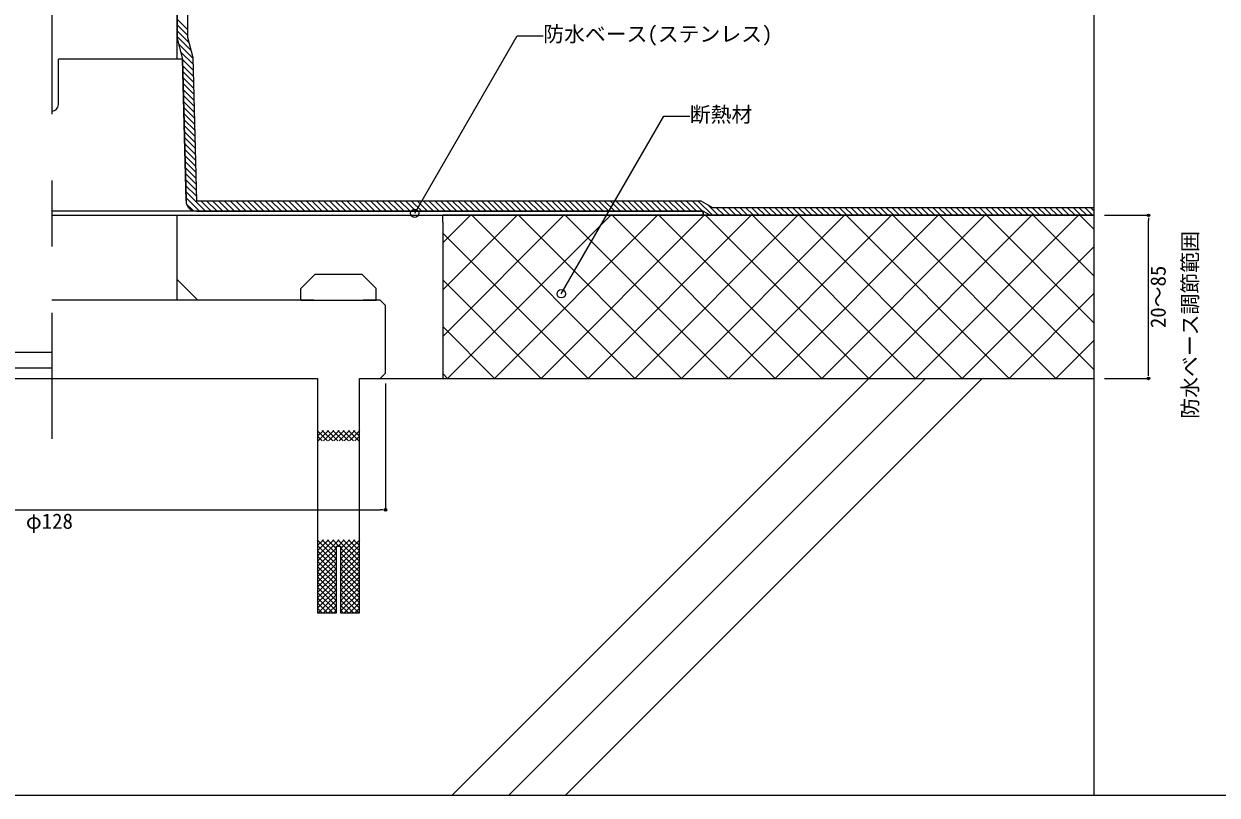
# Model space of a CAD drawing. Units: millimetres on the paper. Extents: x -401 to 399, y -275 to 275.
# Drawn here: x -237.8 to -8.7, y -275.5 to -127.4 of the extents above; entities that cross this region are included whole.
import ezdxf
from ezdxf.enums import TextEntityAlignment as Align

# ---------------------------------------------------------------- set-up
doc = ezdxf.new("R2010")
doc.units = ezdxf.units.MM
doc.linetypes.add('USER1', pattern=[9.525, 6.35, -3.175])
doc.linetypes.add('USER2', pattern=[101.6, 63.5, -12.7, 12.7, -12.7])
for name, color, linetype, lineweight in [('0-0_0', 7, 'Continuous', 18), ('0-1_WAKU', 7, 'Continuous', 18), ('0-3_BOUSUI', 1, 'Continuous', 18), ('0-4_MOJI', 7, 'Continuous', 18), ('0-5_sunpo', 7, 'Continuous', 18), ('0-6_KANAMONO_SCREW', 4, 'Continuous', 18), ('0-7_KANAMONO', 4, 'Continuous', 18), ('0-8_kijun', 1, 'USER2', 18), ('0-9_kanamono-ten', 3, 'USER1', 18), ('0-A_kanamono-h', 7, 'Continuous', 9), ('0-B_KUTAI', 3, 'Continuous', 18), ('0-C_HATCH', 9, 'Continuous', 18)]:
    doc.layers.add(name, color=color, linetype=linetype, lineweight=lineweight)
doc.styles.add('ＭＳ ゴシック', font='')
doc.styles.get('ＭＳ ゴシック').set_extended_font_data('MS Gothic')

# ---------------------------------------------------------------- blocks, each defined once
blk = doc.blocks.new('_Dot')
at = {"layer": '0-0_0', "lineweight": 9}
for p, q in [((-0.5, 0), (-1, 0)), ((0.25, 0), (-0.25, 0))]:
    blk.add_line(p, q, dxfattribs=at)
blk.add_circle((0, 0), 0.25, dxfattribs=at)

msp = doc.modelspace()

# ---------------------------------------------------------------- linework, layer by layer
at = {"layer": '0-0_0'}
msp.add_line((-32.318, -275.496), (-32.318, -81.496), dxfattribs=at)
at = {"layer": '0-1_WAKU'}
msp.add_lwpolyline([(-400.721, -275.496), (399.279, -275.496), (399.279, 274.504), (-400.721, 274.504)], close=True, dxfattribs=at)
at = {"layer": '0-3_BOUSUI'}
for p, q in [((-204.632, -163.396), (-107.363, -163.396)), ((-32.318, -164.196), (-157.363, -164.196)), ((-157.363, -165.496), (-157.363, -164.196)), ((-107.363, -163.396), (-105.977, -164.196)), ((-157.363, -165.496), (-157.363, -195.496)), ((-157.363, -165.496), (-157.363, -195.496))]:
    msp.add_line(p, q, dxfattribs=at)
for points in [[(-208.363, -15.096), (-208.363, -130.276), (-207.312, -134.196), (-206.631, -161.446)], [(-206.363, -15.096), (-206.363, -130.013), (-205.319, -133.908), (-204.632, -161.396), (-107.827, -161.396), (-105.575, -162.696), (-32.318, -162.696)], [(-107.363, -163.396), (-107.363, -164.196), (-32.318, -164.196), (-32.318, -162.696)]]:
    msp.add_lwpolyline(points, dxfattribs=at)
msp.add_arc((-204.632, -161.396), 2, 181.4321, 270, dxfattribs=at)
at = {"layer": '0-4_MOJI'}
for p, q in [((-162.739, -163.807), (-143.071, -129.741)), ((-143.071, -129.741), (-138.071, -129.741)), ((-134.601, -179.253), (-114.933, -145.186)), ((-114.933, -145.186), (-109.933, -145.186))]:
    msp.add_line(p, q, dxfattribs=at)
for centre in [(-162.739, -163.807), (-134.601, -179.253)]:
    msp.add_circle(centre, 0.8, dxfattribs=at)
at = {"layer": '0-5_sunpo'}
for p, q in [((-30.318, -164.196), (-21.893, -164.196)), ((-21.893, -194.496), (-21.893, -165.196)), ((-168.363, -196.496), (-168.363, -220.721)), ((-30.318, -195.496), (-21.893, -195.496)), ((-295.363, -220.721), (-169.363, -220.721))]:
    msp.add_line(p, q, dxfattribs=at)
at = {"layer": '0-6_KANAMONO_SCREW'}
for p, q in [((-181.863, -175.496), (-184.613, -178.246)), ((-181.863, -175.496), (-172.863, -175.496)), ((-172.863, -175.496), (-170.113, -178.246)), ((-184.613, -180.496), (-184.613, -178.246)), ((-170.113, -180.496), (-170.113, -178.246)), ((-184.613, -180.496), (-170.113, -180.496))]:
    msp.add_line(p, q, dxfattribs=at)
msp.add_lwpolyline([(-181.363, -195.496), (-181.363, -240.496), (-177.763, -240.496), (-177.763, -227.696), (-176.963, -227.696), (-176.963, -240.496), (-173.363, -240.496), (-173.363, -195.496)], dxfattribs=at)
at = {"layer": '0-7_KANAMONO'}
for p, q in [((-208.363, -134.196), (-208.363, -5.096)), ((-207.312, -134.196), (-231.113, -134.196)), ((-231.113, -142.946), (-231.113, -134.196)), ((-204.632, -163.396), (-232.363, -163.396)), ((-208.363, -180.496), (-208.363, -164.196)), ((-204.363, -180.496), (-208.363, -176.496)), ((-182.113, -180.496), (-232.363, -180.496)), ((-256.363, -190.496), (-232.363, -190.496)), ((-192.363, -195.496), (-182.113, -195.496))]:
    msp.add_line(p, q, dxfattribs=at)
for points in [[(-206.631, -161.446), (-207.062, -144.196), (-207.312, -134.196)], [(-232.363, -164.196), (-107.363, -164.196), (-107.363, -163.396), (-204.632, -163.396)], [(-172.613, -195.496), (-169.363, -195.496), (-168.363, -194.496), (-168.363, -181.496), (-169.363, -180.496), (-172.613, -180.496)], [(-272.363, -195.496), (-270.363, -193.496), (-232.363, -193.496)]]:
    msp.add_lwpolyline(points, dxfattribs=at)
for centre, radius, start, end in [((-232.363, -142.946), 1.25, 270, 0), ((-204.632, -161.396), 2, 181.4321, 270)]:
    msp.add_arc(centre, radius, start, end, dxfattribs=at)
at = {"layer": '0-8_kijun'}
msp.add_line((-232.363, 121.904), (-232.363, -207.096), dxfattribs=at)
at = {"layer": '0-9_kanamono-ten'}
for p, q in [((-182.113, -180.496), (-172.613, -180.496)), ((-182.113, -195.496), (-181.363, -195.496)), ((-173.363, -195.496), (-172.613, -195.496))]:
    msp.add_line(p, q, dxfattribs=at)
at = {"layer": '0-A_kanamono-h'}
for p, q in [((-181.469, -205.496), (-179.469, -207.496)), ((-180.257, -205.496), (-181.363, -206.602)), ((-179.257, -205.496), (-181.257, -207.496)), ((-180.469, -205.496), (-178.469, -207.496)), ((-178.257, -205.496), (-180.257, -207.496)), ((-179.469, -205.496), (-177.469, -207.496)), ((-177.257, -205.496), (-179.257, -207.496)), ((-178.469, -205.496), (-176.469, -207.496)), ((-176.257, -205.496), (-178.257, -207.496)), ((-177.469, -205.496), (-175.469, -207.496)), ((-175.257, -205.496), (-177.257, -207.496)), ((-176.469, -205.496), (-174.469, -207.496)), ((-174.257, -205.496), (-176.257, -207.496)), ((-175.469, -205.496), (-173.469, -207.496)), ((-173.257, -205.496), (-175.257, -207.496)), ((-181.363, -206.602), (-180.469, -207.496)), ((-181.469, -226.496), (-177.763, -230.202)), ((-177.257, -226.496), (-181.363, -230.602)), ((-178.257, -226.496), (-181.363, -229.602)), ((-179.257, -226.496), (-181.363, -228.602)), ((-180.257, -226.496), (-181.363, -227.602)), ((-180.469, -226.496), (-177.763, -229.202)), ((-179.469, -226.496), (-177.763, -228.202)), ((-178.469, -226.496), (-177.269, -227.696)), ((-177.469, -226.496), (-173.363, -230.602)), ((-176.257, -226.496), (-177.457, -227.696)), ((-173.257, -226.496), (-176.963, -230.202)), ((-174.257, -226.496), (-176.963, -229.202)), ((-175.257, -226.496), (-176.963, -228.202)), ((-176.469, -226.496), (-173.363, -229.602)), ((-175.469, -226.496), (-173.363, -228.602)), ((-174.469, -226.496), (-173.363, -227.602)), ((-181.363, -227.602), (-177.763, -231.202)), ((-177.763, -228.002), (-181.363, -231.602)), ((-181.363, -228.602), (-177.763, -232.202)), ((-177.763, -229.002), (-181.363, -232.602)), ((-173.363, -227.602), (-176.963, -231.202)), ((-176.963, -228.002), (-173.363, -231.602)), ((-173.363, -228.602), (-176.963, -232.202)), ((-176.963, -229.002), (-173.363, -232.602)), ((-181.363, -229.602), (-177.763, -233.202)), ((-177.763, -230.002), (-181.363, -233.602)), ((-181.363, -230.602), (-177.763, -234.202)), ((-177.763, -231.002), (-181.363, -234.602)), ((-173.363, -229.602), (-176.963, -233.202)), ((-176.963, -230.002), (-173.363, -233.602)), ((-173.363, -230.602), (-176.963, -234.202)), ((-176.963, -231.002), (-173.363, -234.602)), ((-181.363, -231.602), (-177.763, -235.202)), ((-177.763, -232.002), (-181.363, -235.602)), ((-181.363, -232.602), (-177.763, -236.202)), ((-177.763, -233.002), (-181.363, -236.602)), ((-181.363, -233.602), (-177.763, -237.202)), ((-173.363, -231.602), (-176.963, -235.202)), ((-176.963, -232.002), (-173.363, -235.602)), ((-173.363, -232.602), (-176.963, -236.202)), ((-176.963, -233.002), (-173.363, -236.602)), ((-173.363, -233.602), (-176.963, -237.202)), ((-177.763, -234.002), (-181.363, -237.602)), ((-181.363, -234.602), (-177.763, -238.202)), ((-177.763, -235.002), (-181.363, -238.602)), ((-181.363, -235.602), (-177.763, -239.202)), ((-176.963, -234.002), (-173.363, -237.602)), ((-173.363, -234.602), (-176.963, -238.202)), ((-176.963, -235.002), (-173.363, -238.602)), ((-173.363, -235.602), (-176.963, -239.202)), ((-177.763, -236.002), (-181.363, -239.602)), ((-181.363, -236.602), (-177.763, -240.202)), ((-181.363, -237.602), (-178.469, -240.496)), ((-177.763, -237.002), (-181.257, -240.496)), ((-177.763, -238.002), (-180.257, -240.496)), ((-176.963, -236.002), (-173.363, -239.602)), ((-173.363, -236.602), (-176.963, -240.202)), ((-176.963, -237.002), (-173.469, -240.496)), ((-176.963, -238.002), (-174.469, -240.496)), ((-173.363, -237.602), (-176.257, -240.496)), ((-181.363, -238.602), (-179.469, -240.496)), ((-181.363, -239.602), (-180.469, -240.496)), ((-177.763, -239.002), (-179.257, -240.496)), ((-177.763, -240.002), (-178.257, -240.496)), ((-176.963, -239.002), (-175.469, -240.496)), ((-176.963, -240.002), (-176.469, -240.496)), ((-173.363, -238.602), (-175.257, -240.496)), ((-173.363, -239.602), (-174.257, -240.496))]:
    msp.add_line(p, q, dxfattribs=at)
msp.add_lwpolyline([(-174.469, -205.496), (-173.363, -206.602), (-174.257, -207.496)], dxfattribs=at)
at = {"layer": '0-B_KUTAI'}
for p, q in [((-283.363, -195.496), (-181.363, -195.496)), ((-173.363, -195.496), (-32.318, -195.496))]:
    msp.add_line(p, q, dxfattribs=at)
at = {"layer": '0-C_HATCH'}
for p, q in [((-206.363, -128.522), (-208.363, -126.522)), ((-206.363, -129.644), (-208.363, -127.644)), ((-206.087, -131.043), (-208.363, -128.767)), ((-205.676, -132.576), (-208.363, -129.889)), ((-205.315, -134.059), (-208.093, -131.281)), ((-205.286, -135.211), (-207.683, -132.814)), ((-205.258, -136.362), (-207.31, -134.31)), ((-205.229, -137.513), (-207.281, -135.461)), ((-205.2, -138.664), (-207.252, -136.613)), ((-205.171, -139.816), (-207.223, -137.764)), ((-205.142, -140.967), (-207.194, -138.915)), ((-205.114, -142.118), (-207.166, -140.067)), ((-205.085, -143.27), (-207.137, -141.218)), ((-205.056, -144.421), (-207.108, -142.369)), ((-205.027, -145.572), (-207.079, -143.52)), ((-204.999, -146.724), (-207.051, -144.672)), ((-204.97, -147.875), (-207.022, -145.823)), ((-204.941, -149.026), (-206.993, -146.974)), ((-204.912, -150.178), (-206.964, -148.126)), ((-204.883, -151.329), (-206.935, -149.277)), ((-204.855, -152.48), (-206.907, -150.428)), ((-204.826, -153.632), (-206.878, -151.58)), ((-204.797, -154.783), (-206.849, -152.731)), ((-204.768, -155.934), (-206.82, -153.882)), ((-204.74, -157.086), (-206.791, -155.034)), ((-204.711, -158.237), (-206.763, -156.185)), ((-204.682, -159.388), (-206.734, -157.336)), ((-204.653, -160.539), (-206.705, -158.488)), ((-202.919, -163.396), (-206.676, -159.639)), ((-204.042, -163.396), (-206.648, -160.79)), ((-205.268, -163.292), (-206.528, -162.033)), ((-201.797, -163.396), (-203.797, -161.396)), ((-200.674, -163.396), (-202.674, -161.396)), ((-199.552, -163.396), (-201.552, -161.396)), ((-198.429, -163.396), (-200.429, -161.396)), ((-197.307, -163.396), (-199.307, -161.396)), ((-196.184, -163.396), (-198.184, -161.396)), ((-195.062, -163.396), (-197.062, -161.396)), ((-193.939, -163.396), (-195.939, -161.396)), ((-192.817, -163.396), (-194.817, -161.396)), ((-191.694, -163.396), (-193.694, -161.396)), ((-190.571, -163.396), (-192.571, -161.396)), ((-189.449, -163.396), (-191.449, -161.396)), ((-188.326, -163.396), (-190.326, -161.396)), ((-187.204, -163.396), (-189.204, -161.396)), ((-186.081, -163.396), (-188.081, -161.396)), ((-184.959, -163.396), (-186.959, -161.396)), ((-183.836, -163.396), (-185.836, -161.396)), ((-182.714, -163.396), (-184.714, -161.396)), ((-181.591, -163.396), (-183.591, -161.396)), ((-180.469, -163.396), (-182.469, -161.396)), ((-179.346, -163.396), (-181.346, -161.396)), ((-178.224, -163.396), (-180.224, -161.396)), ((-177.101, -163.396), (-179.101, -161.396)), ((-175.979, -163.396), (-177.979, -161.396)), ((-174.856, -163.396), (-176.856, -161.396)), ((-173.734, -163.396), (-175.734, -161.396)), ((-172.611, -163.396), (-174.611, -161.396)), ((-171.488, -163.396), (-173.488, -161.396)), ((-170.366, -163.396), (-172.366, -161.396)), ((-169.243, -163.396), (-171.243, -161.396)), ((-168.121, -163.396), (-170.121, -161.396)), ((-166.998, -163.396), (-168.998, -161.396)), ((-165.876, -163.396), (-167.876, -161.396)), ((-164.753, -163.396), (-166.753, -161.396)), ((-163.631, -163.396), (-165.631, -161.396)), ((-162.508, -163.396), (-164.508, -161.396)), ((-161.386, -163.396), (-163.386, -161.396)), ((-160.263, -163.396), (-162.263, -161.396)), ((-159.141, -163.396), (-161.141, -161.396)), ((-158.018, -163.396), (-160.018, -161.396)), ((-156.896, -163.396), (-158.896, -161.396)), ((-155.773, -163.396), (-157.773, -161.396)), ((-154.65, -163.396), (-156.65, -161.396)), ((-153.528, -163.396), (-155.528, -161.396)), ((-152.405, -163.396), (-154.405, -161.396)), ((-151.283, -163.396), (-153.283, -161.396)), ((-150.16, -163.396), (-152.16, -161.396)), ((-149.038, -163.396), (-151.038, -161.396)), ((-147.915, -163.396), (-149.915, -161.396)), ((-146.793, -163.396), (-148.793, -161.396)), ((-145.67, -163.396), (-147.67, -161.396)), ((-144.548, -163.396), (-146.548, -161.396)), ((-143.425, -163.396), (-145.425, -161.396)), ((-142.303, -163.396), (-144.303, -161.396)), ((-141.18, -163.396), (-143.18, -161.396)), ((-140.058, -163.396), (-142.058, -161.396)), ((-138.935, -163.396), (-140.935, -161.396)), ((-137.812, -163.396), (-139.812, -161.396)), ((-136.69, -163.396), (-138.69, -161.396)), ((-135.567, -163.396), (-137.567, -161.396)), ((-134.445, -163.396), (-136.445, -161.396)), ((-133.322, -163.396), (-135.322, -161.396)), ((-132.2, -163.396), (-134.2, -161.396)), ((-131.077, -163.396), (-133.077, -161.396)), ((-129.955, -163.396), (-131.955, -161.396)), ((-128.832, -163.396), (-130.832, -161.396)), ((-127.71, -163.396), (-129.71, -161.396)), ((-126.587, -163.396), (-128.587, -161.396)), ((-125.465, -163.396), (-127.465, -161.396)), ((-124.342, -163.396), (-126.342, -161.396)), ((-123.22, -163.396), (-125.22, -161.396)), ((-122.097, -163.396), (-124.097, -161.396)), ((-120.975, -163.396), (-122.975, -161.396)), ((-119.852, -163.396), (-121.852, -161.396)), ((-118.729, -163.396), (-120.729, -161.396)), ((-117.607, -163.396), (-119.607, -161.396)), ((-116.484, -163.396), (-118.484, -161.396)), ((-115.362, -163.396), (-117.362, -161.396)), ((-114.239, -163.396), (-116.239, -161.396)), ((-113.117, -163.396), (-115.117, -161.396)), ((-111.994, -163.396), (-113.994, -161.396)), ((-110.872, -163.396), (-112.872, -161.396)), ((-109.749, -163.396), (-111.749, -161.396)), ((-108.627, -163.396), (-110.627, -161.396)), ((-107.504, -163.396), (-109.504, -161.396)), ((-105.582, -164.196), (-108.382, -161.396)), ((-104.459, -164.196), (-106.484, -162.171)), ((-157.363, -169.509), (-152.05, -164.196)), ((-157.363, -178.489), (-143.07, -164.196)), ((-157.363, -187.469), (-134.089, -164.196)), ((-156.409, -195.496), (-125.109, -164.196)), ((-120.488, -195.496), (-151.788, -164.196)), ((-147.429, -195.496), (-116.129, -164.196)), ((-111.508, -195.496), (-142.808, -164.196)), ((-138.449, -195.496), (-107.149, -164.196)), ((-102.528, -195.496), (-133.828, -164.196)), ((-129.468, -195.496), (-98.168, -164.196)), ((-93.547, -195.496), (-124.847, -164.196)), ((-120.488, -195.496), (-89.188, -164.196)), ((-84.567, -195.496), (-115.867, -164.196)), ((-111.508, -195.496), (-80.208, -164.196)), ((-75.587, -195.496), (-106.887, -164.196)), ((-103.337, -164.196), (-104.837, -162.696)), ((-102.214, -164.196), (-103.714, -162.696)), ((-101.091, -164.196), (-102.591, -162.696)), ((-102.528, -195.496), (-71.228, -164.196)), ((-99.969, -164.196), (-101.469, -162.696)), ((-98.846, -164.196), (-100.346, -162.696)), ((-97.724, -164.196), (-99.224, -162.696)), ((-96.601, -164.196), (-98.101, -162.696)), ((-66.607, -195.496), (-97.907, -164.196)), ((-95.479, -164.196), (-96.979, -162.696)), ((-94.356, -164.196), (-95.856, -162.696)), ((-93.234, -164.196), (-94.734, -162.696)), ((-92.111, -164.196), (-93.611, -162.696)), ((-93.547, -195.496), (-62.247, -164.196)), ((-90.989, -164.196), (-92.489, -162.696)), ((-89.866, -164.196), (-91.366, -162.696)), ((-88.744, -164.196), (-90.244, -162.696)), ((-87.621, -164.196), (-89.121, -162.696)), ((-57.626, -195.496), (-88.926, -164.196)), ((-86.499, -164.196), (-87.999, -162.696)), ((-85.376, -164.196), (-86.876, -162.696)), ((-84.253, -164.196), (-85.753, -162.696)), ((-83.131, -164.196), (-84.631, -162.696)), ((-84.567, -195.496), (-53.267, -164.196)), ((-82.008, -164.196), (-83.508, -162.696)), ((-80.886, -164.196), (-82.386, -162.696)), ((-79.763, -164.196), (-81.263, -162.696)), ((-78.641, -164.196), (-80.141, -162.696)), ((-48.646, -195.496), (-79.946, -164.196)), ((-77.518, -164.196), (-79.018, -162.696)), ((-76.396, -164.196), (-77.896, -162.696)), ((-75.273, -164.196), (-76.773, -162.696)), ((-74.151, -164.196), (-75.651, -162.696)), ((-75.587, -195.496), (-44.287, -164.196)), ((-73.028, -164.196), (-74.528, -162.696)), ((-71.906, -164.196), (-73.406, -162.696)), ((-70.783, -164.196), (-72.283, -162.696)), ((-69.661, -164.196), (-71.161, -162.696)), ((-39.666, -195.496), (-70.966, -164.196)), ((-68.538, -164.196), (-70.038, -162.696)), ((-67.416, -164.196), (-68.916, -162.696)), ((-66.293, -164.196), (-67.793, -162.696)), ((-65.17, -164.196), (-66.67, -162.696)), ((-66.607, -195.496), (-35.307, -164.196)), ((-64.048, -164.196), (-65.548, -162.696)), ((-62.925, -164.196), (-64.425, -162.696)), ((-61.803, -164.196), (-63.303, -162.696)), ((-60.68, -164.196), (-62.18, -162.696)), ((-32.318, -193.864), (-61.985, -164.196)), ((-59.558, -164.196), (-61.058, -162.696)), ((-58.435, -164.196), (-59.935, -162.696)), ((-57.313, -164.196), (-58.813, -162.696)), ((-56.19, -164.196), (-57.69, -162.696)), ((-55.068, -164.196), (-56.568, -162.696)), ((-53.945, -164.196), (-55.445, -162.696)), ((-52.823, -164.196), (-54.323, -162.696)), ((-51.7, -164.196), (-53.2, -162.696)), ((-32.318, -184.883), (-53.005, -164.196)), ((-50.578, -164.196), (-52.078, -162.696)), ((-49.455, -164.196), (-50.955, -162.696)), ((-48.332, -164.196), (-49.832, -162.696)), ((-47.21, -164.196), (-48.71, -162.696)), ((-46.087, -164.196), (-47.587, -162.696)), ((-44.965, -164.196), (-46.465, -162.696)), ((-43.842, -164.196), (-45.342, -162.696)), ((-42.72, -164.196), (-44.22, -162.696)), ((-32.318, -175.903), (-44.025, -164.196)), ((-41.597, -164.196), (-43.097, -162.696)), ((-40.475, -164.196), (-41.975, -162.696)), ((-39.352, -164.196), (-40.852, -162.696)), ((-38.23, -164.196), (-39.73, -162.696)), ((-37.107, -164.196), (-38.607, -162.696)), ((-35.985, -164.196), (-37.485, -162.696)), ((-34.862, -164.196), (-36.362, -162.696)), ((-33.74, -164.196), (-35.24, -162.696)), ((-32.318, -166.923), (-35.045, -164.196)), ((-32.617, -164.196), (-34.117, -162.696)), ((-32.318, -163.373), (-32.994, -162.696)), ((-129.468, -195.496), (-157.363, -167.601)), ((-57.626, -195.496), (-32.318, -170.187)), ((-138.449, -195.496), (-157.363, -176.582)), ((-48.646, -195.496), (-32.318, -179.168)), ((-147.429, -195.496), (-157.363, -185.562)), ((-39.666, -195.496), (-32.318, -188.148)), ((-156.409, -195.496), (-157.363, -194.542)), ((-155.57, -275.496), (-75.57, -195.496)), ((-144.695, -275.496), (-64.695, -195.496)), ((-133.82, -275.496), (-53.82, -195.496))]:
    msp.add_line(p, q, dxfattribs=at)

# ---------------------------------------------------------------- block references
at = {"layer": '0-5_sunpo'}
for p, rotation in [((-21.893, -164.196), 90), ((-21.893, -195.496), 270)]:
    msp.add_blockref('_Dot', p, dxfattribs=dict(at, rotation=rotation))
msp.add_blockref('_Dot', (-168.363, -220.721), dxfattribs=at)

# ---------------------------------------------------------------- texts
at = {"layer": '0-4_MOJI', "style": 'ＭＳ ゴシック'}
for s, p in [('防水ベース(ステンレス)', (-138.071, -131.741)), ('断熱材', (-109.933, -147.186))]:
    msp.add_text(s, height=2.933, dxfattribs=at).set_placement(p, align=Align.BOTTOM_LEFT)
msp.add_text('防水ベース調節範囲', height=2.933, rotation=90, dxfattribs=at).set_placement((-11.556, -203.237), align=Align.BOTTOM_LEFT)
at = {"layer": '0-5_sunpo', "style": 'ＭＳ ゴシック'}
msp.add_text('20～85', height=2.933, rotation=90, dxfattribs=at).set_placement((-17.693, -185.846), align=Align.BOTTOM_LEFT)
msp.add_text('φ128', height=2.933, dxfattribs=at).set_placement((-237.363, -225.246), align=Align.BOTTOM_LEFT)

doc.saveas('drawing.dxf')
